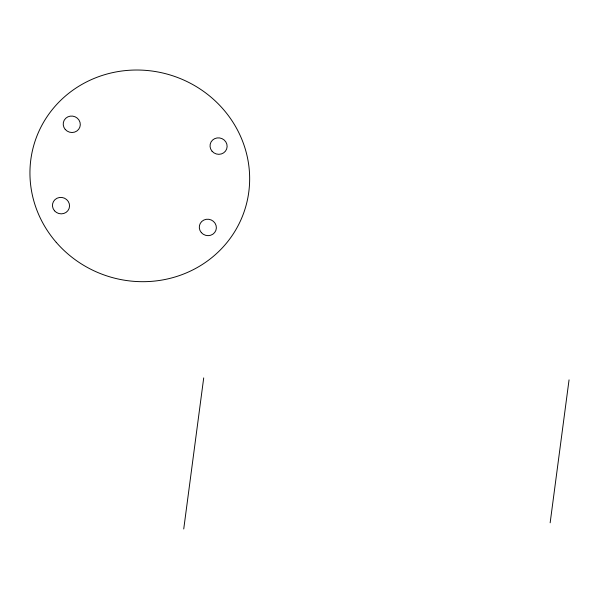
<?xml version="1.0" encoding="UTF-8"?>
<svg xmlns="http://www.w3.org/2000/svg" width="599" height="599" viewBox="0 0 599 599"><rect width="100%" height="100%" fill="white"/><g stroke="black" fill="none" stroke-linecap="round" stroke-linejoin="round"><path stroke-width="0.9" d="M183.736 528.977L203.712 377.902M550.152 522.807L569.05 379.871M56.254 242.355A110.328 105.342 18.1 0 0 243.351 213.903A110.328 105.342 18.1 0 0 119.785 71.303A110.328 105.342 18.1 0 0 56.254 242.355M54.509 210.796A8.581 8.191 18.1 0 0 69.065 208.579A8.581 8.191 18.1 0 0 59.451 197.49A8.581 8.191 18.1 0 0 54.509 210.796M65.261 129.451A8.581 8.191 18.1 0 0 79.817 127.235A8.581 8.191 18.1 0 0 70.203 116.146A8.581 8.191 18.1 0 0 65.261 129.451M212.083 151.255A8.581 8.191 18.1 0 0 226.639 149.046A8.581 8.191 18.1 0 0 217.025 137.95A8.581 8.191 18.1 0 0 212.083 151.255M201.331 232.599A8.581 8.191 18.1 0 0 215.88 230.39A8.581 8.191 18.1 0 0 206.273 219.301A8.581 8.191 18.1 0 0 201.331 232.599"/></g></svg>
